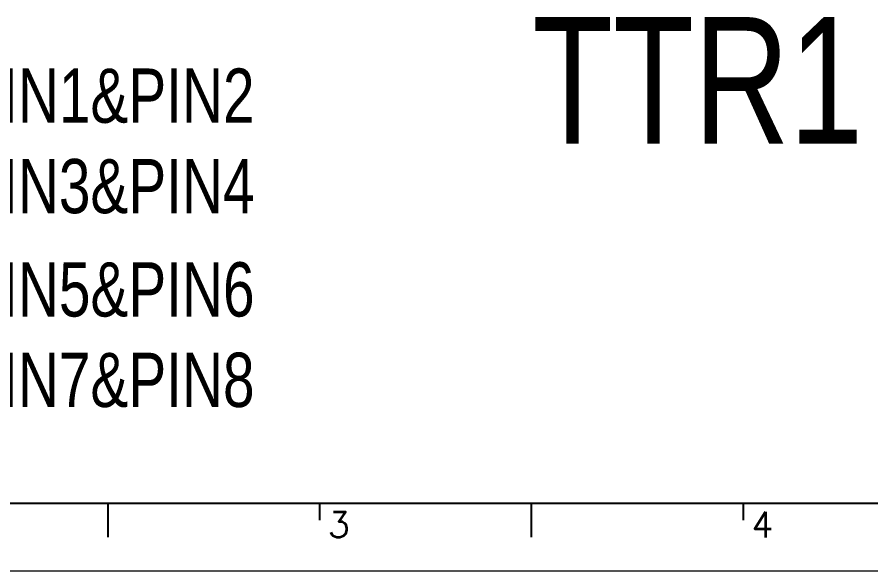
# Model space of a CAD drawing. Header units: millimetres. Extents: x 3412 to 3654, y 20 to 191.
# Drawn here: x 3471.7 to 3531.2, y 20.1 to 58.7 of the extents above; entities that cross this region are included whole.
import ezdxf

# ---------------------------------------------------------------- set-up
doc = ezdxf.new("R2010")
doc.units = ezdxf.units.MM
doc.header["$LTSCALE"] = 23.1
doc.linetypes.add('PHANTOM', pattern=[29.5, 9.5, -1.5, 3, -1.5, 3, -1.5, 9.5])
doc.layers.get('0').update_dxf_attribs({"linetype": 'CONTINUOUS'})
doc.layers.add('0PAPERF', color=2, linetype='PHANTOM', lineweight=0, plot=False)
doc.layers.add('備註', color=1, linetype='CONTINUOUS')
doc.styles.add('SIMPLEX', font='simplex.shx')
doc.styles.get("Standard").update_dxf_attribs({"font": 'simplex.shx', "width": 0.8})

msp = doc.modelspace()

# ---------------------------------------------------------------- linework, layer by layer
for p, q in [((3419.073, 24.829), (3646.668, 24.829)), ((3478.036, 24.829), (3478.036, 22.47)), ((3492.776, 24.829), (3492.776, 23.649)), ((3507.517, 24.829), (3507.517, 22.47)), ((3522.257, 24.829), (3522.257, 23.649))]:
    msp.add_line(p, q)
at = {"layer": '0PAPERF'}
msp.add_line((3412.292, 20.112), (3654.099, 20.112), dxfattribs=at)

# ---------------------------------------------------------------- texts
at = {"style": 'SIMPLEX'}
for s, p in [('3', (3493.366, 22.447)), ('4', (3522.847, 22.447))]:
    msp.add_text(s, height=1.769, dxfattribs=at).set_placement(p)
at = {"layer": '備註', "color": 1, "lineweight": 0, "insert": (3507.586, 58.66), "char_height": 8.8, "attachment_point": 1}
msp.add_mtext('{\\fPMingLiU|b0|i0|c136|p2;\\C256;TTR1}', dxfattribs=at)
at = {"layer": '備註', "color": 1, "lineweight": 0, "insert": (3424.636, 41.596), "char_height": 3.77694, "attachment_point": 1, "bg_fill": 2}
msp.add_mtext('{\\fPMingLiU|b0|i0|c136|p2;\\C256;第三對絕緣阻值量測線: PIN5&PIN6\\P第四對絕緣阻值量測線: PIN7&PIN8}', dxfattribs=at)

# ---------------------------------------------------------------- next in the draw order: texts
at = {"layer": '備註', "color": 1, "lineweight": 0, "insert": (3424.636, 55.081), "char_height": 3.77694, "attachment_point": 1, "bg_fill": 2}
msp.add_mtext('{\\fPMingLiU|b0|i0|c136|p2;\\C256;第一對絕緣阻值量測線: PIN1&PIN2\\P\\fPMingLiU|b0|i0|c136|p2;第二對絕緣阻值量測線: PIN3&PIN4}', dxfattribs=at)

doc.saveas('drawing.dxf')
